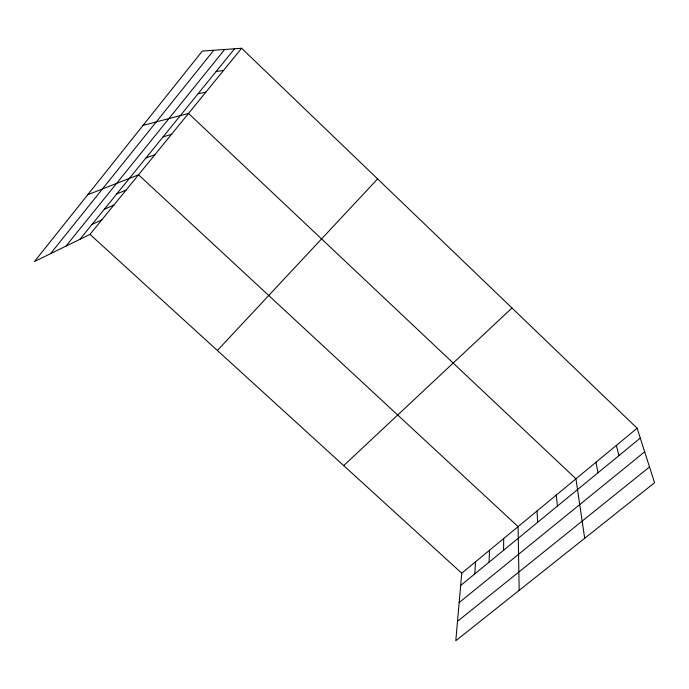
<?xml version="1.0" encoding="UTF-8"?>
<svg xmlns="http://www.w3.org/2000/svg" width="689" height="689" viewBox="0 0 689 689"><rect width="100%" height="100%" fill="white"/><g stroke="black" fill="none" stroke-linecap="round" stroke-linejoin="round"><path stroke-width="1.03" d="M503.573 550.287L503.711 538.514M489.061 562.198L489.526 550.244M474.764 573.928L475.539 561.802M637.144 428.231L461.751 573.196L455.791 640.736L654.55 482.748L637.144 428.231L241.615 48.264L202.316 51.081L34.45 261.553L89.992 234.389L241.615 48.264M50.486 253.707L213.762 50.263M65.92 246.162L224.7 49.479M79.933 239.307L234.57 48.773M217.38 350.486L377.615 178.907M343.69 465.6L511.979 307.992M460.657 585.504L640.288 438.075M459.15 602.591L644.671 451.812M457.505 621.332L649.512 466.961M92.007 224.425L101.86 219.825M104.272 209.318L113.9 205.038M116.717 193.979L126.121 190.035M87.727 194.746L138.532 174.808L518.094 526.629L519.161 590.361M146.008 157.893L154.87 154.758M163 136.956L171.527 134.303M143.054 125.381L188.519 113.444L575.935 478.821L584.685 538.281M198.044 93.782L205.865 92.162M216.113 71.518L223.555 70.442M89.992 234.389L461.751 573.196M616.354 445.413L618.955 455.584M595.951 462.276L598.035 472.757M556.29 495.055L557.392 506.105M537.015 510.988L537.653 522.305"/></g></svg>
